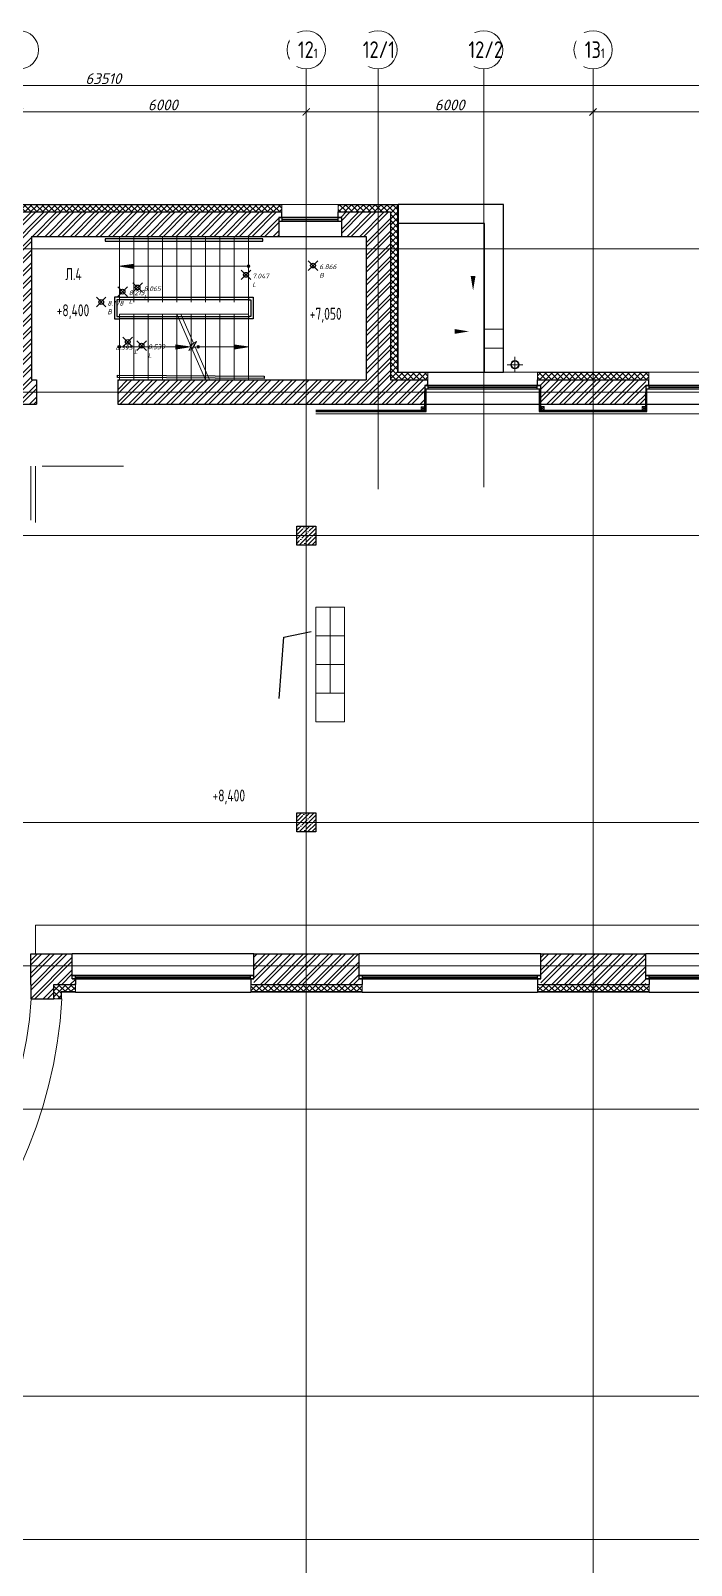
# Model space of a CAD drawing. Header units: millimetres. Extents: x 0 to 546, y 0 to 356.
# Drawn here: x 361.44 to 375.26, y 294.48 to 326.59 of the extents above; entities that cross this region are included whole.
import ezdxf
from ezdxf import colors
from ezdxf.entities.mleader import LeaderData, LeaderLine
from ezdxf.math import Vec2, Vec3

# ---------------------------------------------------------------- set-up
doc = ezdxf.new("R2010")
doc.units = ezdxf.units.MM
doc.header["$PDMODE"] = 35
doc.header["$PDSIZE"] = 0.1
doc.linetypes.add('CENTER', pattern=[2, 1.25, -0.25, 0.25, -0.25])
doc.linetypes.add('HIDDEN', pattern=[6, 4, -2])
for name, color, linetype, lineweight in [('18_АР_Водостоки', 7, 'Continuous', 18), ('_0', 250, 'Continuous', 9), ('АР_Колонны', 250, 'Continuous', 30), ('АР_Колонны Штрих', 250, 'Continuous', 5), ('АР_Лестницы', 250, 'Continuous', 15), ('АР_Лестницы ограждение', 94, 'Continuous', 25), ('АР_Навесной фасад', 147, 'Continuous', 5), ('АР_Оси', 195, 'Continuous', 9), ('АР_Оси размеры', 164, 'Continuous', 9), ('АР_Отметки', 250, 'Continuous', 15), ('АР_Подоконники', 163, 'Continuous', 9), ('АР_Сущ Несущая стена', 216, 'Continuous', 30), ('АР_тонкая линия', 250, 'Continuous', 0), ('АР_Утеплитель', 250, 'Continuous', 9), ('АР_Штриховка кирпич', 250, 'Continuous', 9), ('перекр 0.3', 181, 'Continuous', 30), ('ТХ_мебель передв', 250, 'Continuous', 13), ('ТХ_мебель_стац', 250, 'Continuous', 13)]:
    doc.layers.add(name, color=color, linetype=linetype, lineweight=lineweight)
for name, color, linetype in [('АР_новое окно', 155, 'Continuous'), ('Код', 7, 'Continuous'), ('М_шахты ОВ-АР', 10, 'Continuous'), ('Отметка', 7, 'Continuous'), ('Пикет', 7, 'Continuous')]:
    doc.layers.add(name, color=color, linetype=linetype)
doc.styles.add('ISOCPEUR', font='isocpeur.ttf', dxfattribs={"width": 0.7})
doc.styles.add('ГОСТ 2.304', font='isocpeur.ttf', dxfattribs={"width": 0.7})
doc.styles.add('Мой', font='isocpeui.ttf')
doc.dimstyles.new('Размер в модели', dxfattribs={"dimscale": 0.5, "dimtxt": 0.45, "dimasz": 0.3, "dimexe": 0.05, "dimexo": 0.05, "dimgap": 0.07, "dimtad": 1, "dimdec": 0, "dimlfac": 1000, "dimzin": 1, "dimdsep": 46, "dimtxsty": 'Мой', "dimblk": 'ARCHTICK', "dimcen": 0, "dimdle": 0.05, "dimclrd": 7, "dimclre": 7, "dimclrt": 7, "dimadec": 7, "dimazin": 0, "dimtfac": 1, "dimtdec": 0, "dimtmove": 0, "dimatfit": 3, "dimfxl": 1, "dimfxlon": 1, "dimtolj": 1, "dimtzin": 9, "dimlwd": 13, "dimlwe": -1, "dimarcsym": 1})
pattern_1 = [(45, (-614.17546, 355.85036), (-0.13258252, 0.13258252), []), (45, (-614.08707, 355.85036), (-0.13258252, 0.13258252), [])]

# ---------------------------------------------------------------- blocks, each defined once
blk = doc.blocks.new('*U74')
h = blk.add_hatch(color=256)
h.dxf.hatch_style = 1
edge = h.paths.add_edge_path()
edge.add_arc((0, 0), 27.6, 359.64, 719.64)
h = blk.add_hatch(color=256)
h.dxf.hatch_style = 1
h.paths.add_polyline_path([(1182, -44), (1182, 44), (1482, 0)])
blk.add_line((1482, 0), (0, 0))
blk.add_lwpolyline([(1182, 44), (1182, -44), (1482, 0), (1182, 44)])
blk.add_circle((0, 0), 27.6)
blk = doc.blocks.new('*U13')
at = {"layer": 'АР_новое окно', "lineweight": 20}
for p, q in [((0, 3800), (-70, 3800)), ((0, 0), (-70, 0))]:
    blk.add_line(p, q, dxfattribs=at)
at = {"layer": 'АР_новое окно'}
for p, q in [((-70, 3800), (-70, 0)), ((-70, 0), (-70, 3800)), ((0, 3730), (-70, 3730)), ((-35, 3730), (-35, 70)), ((0, 3800), (0, 0)), ((0, 70), (-70, 70))]:
    blk.add_line(p, q, dxfattribs=at)
blk = doc.blocks.new('*U14')
at = {"layer": 'АР_новое окно', "lineweight": 20}
for p, q in [((0, 2420), (-70, 2420)), ((0, 0), (-70, 0))]:
    blk.add_line(p, q, dxfattribs=at)
at = {"layer": 'АР_новое окно'}
for p, q in [((-70, 2420), (-70, 0)), ((-70, 0), (-70, 2420)), ((0, 2350), (-70, 2350)), ((-35, 2350), (-35, 70)), ((0, 2420), (0, 0)), ((0, 70), (-70, 70))]:
    blk.add_line(p, q, dxfattribs=at)
blk = doc.blocks.new('*U16')
at = {"layer": 'АР_новое окно', "lineweight": 20}
for p, q in [((0, 1310), (-70, 1310)), ((0, 0), (-70, 0))]:
    blk.add_line(p, q, dxfattribs=at)
at = {"layer": 'АР_новое окно'}
for p, q in [((-70, 1310), (-70, 0)), ((-70, 0), (-70, 1310)), ((0, 1310), (0, 0)), ((0, 1240), (-70, 1240)), ((-35, 1240), (-35, 70)), ((0, 70), (-70, 70))]:
    blk.add_line(p, q, dxfattribs=at)
blk = doc.blocks.new('блок новое окно')
at = {"layer": 'АР_Навесной фасад', "ltscale": 100}
for points in [[(65, -640), (65, -800)], [(3735, -640), (3735, -800)]]:
    blk.add_lwpolyline(points, dxfattribs=at)
at = {"layer": 'АР_новое окно', "ltscale": 100}
for p, q in [((3800, 0), (0, 0)), ((3735, -521), (0, -521))]:
    blk.add_line(p, q, dxfattribs=at)
blk.add_lwpolyline([(65, -800), (3735, -800)], dxfattribs=at)
at = {"layer": 'АР_Сущ Несущая стена', "ltscale": 100}
for p, q in [((0, -521), (0, 0)), ((3800, -521), (3800, 0)), ((65, -521), (0, -521)), ((65, -521), (65, -640)), ((3800, -521), (3735, -521)), ((3735, -521), (3735, -640))]:
    blk.add_line(p, q, dxfattribs=at)
at = {"layer": 'АР_новое окно', "ltscale": 100, "xscale": -1, "rotation": 90}
blk.add_blockref('*U13', (3800, -521), dxfattribs=at)
blk = doc.blocks.new('_ArchTick')
at = {"color": 0, "linetype": 'ByBlock', "const_width": 0.15}
blk.add_lwpolyline([(-0.5, -0.5), (0.5, 0.5)], dxfattribs=at)
blk = doc.blocks.new('*D276')
at = {"layer": 'АР_Оси размеры', "color": 7, "ltscale": 100, "transparency": 16777216}
for p, q in [((361.204, 325.235), (361.204, 324.862)), ((367.204, 325.354), (367.204, 324.862))]:
    blk.add_line(p, q, dxfattribs=at)
at = {"layer": 'АР_Оси размеры', "color": 7, "lineweight": 13, "ltscale": 100, "transparency": 16777216}
blk.add_line((361.179, 324.887), (367.229, 324.887), dxfattribs=at)
at = {"layer": 'АР_Оси размеры', "color": 7, "lineweight": 13, "ltscale": 100, "transparency": 16777216, "xscale": 0.15, "yscale": 0.15, "zscale": 0.15, "rotation": 180}
blk.add_blockref('_ArchTick', (361.204, 324.887), dxfattribs=at)
at = {"layer": 'АР_Оси размеры', "color": 7, "lineweight": 13, "ltscale": 100, "transparency": 16777216, "xscale": 0.15, "yscale": 0.15, "zscale": 0.15}
blk.add_blockref('_ArchTick', (367.204, 324.887), dxfattribs=at)
at = {"layer": 'АР_Оси размеры', "color": 7, "ltscale": 100, "transparency": 16777216, "insert": (364.204, 325.034), "char_height": 0.225, "attachment_point": 5, "style": 'Мой'}
blk.add_mtext('\\A1;6000', dxfattribs=at)
blk = doc.blocks.new('*D277')
at = {"layer": 'АР_Оси размеры', "color": 7, "ltscale": 100, "transparency": 16777216}
for p, q in [((367.204, 325.323), (367.204, 324.862)), ((373.204, 325.387), (373.204, 324.862))]:
    blk.add_line(p, q, dxfattribs=at)
at = {"layer": 'АР_Оси размеры', "color": 7, "lineweight": 13, "ltscale": 100, "transparency": 16777216}
blk.add_line((367.179, 324.887), (373.229, 324.887), dxfattribs=at)
at = {"layer": 'АР_Оси размеры', "color": 7, "lineweight": 13, "ltscale": 100, "transparency": 16777216, "xscale": 0.15, "yscale": 0.15, "zscale": 0.15, "rotation": 180}
blk.add_blockref('_ArchTick', (367.204, 324.887), dxfattribs=at)
at = {"layer": 'АР_Оси размеры', "color": 7, "lineweight": 13, "ltscale": 100, "transparency": 16777216, "xscale": 0.15, "yscale": 0.15, "zscale": 0.15}
blk.add_blockref('_ArchTick', (373.204, 324.887), dxfattribs=at)
at = {"layer": 'АР_Оси размеры', "color": 7, "ltscale": 100, "transparency": 16777216, "insert": (370.204, 325.034), "char_height": 0.225, "attachment_point": 5, "style": 'Мой'}
blk.add_mtext('\\A1;6000', dxfattribs=at)
blk = doc.blocks.new('*D278')
at = {"layer": 'АР_Оси размеры', "color": 7, "ltscale": 100, "transparency": 16777216}
for p, q in [((373.204, 325.387), (373.204, 324.862)), ((379.204, 325.387), (379.204, 324.862))]:
    blk.add_line(p, q, dxfattribs=at)
at = {"layer": 'АР_Оси размеры', "color": 7, "lineweight": 13, "ltscale": 100, "transparency": 16777216}
blk.add_line((373.179, 324.887), (379.229, 324.887), dxfattribs=at)
at = {"layer": 'АР_Оси размеры', "color": 7, "lineweight": 13, "ltscale": 100, "transparency": 16777216, "xscale": 0.15, "yscale": 0.15, "zscale": 0.15, "rotation": 180}
blk.add_blockref('_ArchTick', (373.204, 324.887), dxfattribs=at)
at = {"layer": 'АР_Оси размеры', "color": 7, "lineweight": 13, "ltscale": 100, "transparency": 16777216, "xscale": 0.15, "yscale": 0.15, "zscale": 0.15}
blk.add_blockref('_ArchTick', (379.204, 324.887), dxfattribs=at)
at = {"layer": 'АР_Оси размеры', "color": 7, "ltscale": 100, "transparency": 16777216, "insert": (376.204, 325.034), "char_height": 0.225, "attachment_point": 5, "style": 'Мой'}
blk.add_mtext('\\A1;6000', dxfattribs=at)
blk = doc.blocks.new('*D283')
at = {"layer": 'АР_Оси размеры', "color": 7, "lineweight": 13, "ltscale": 100, "transparency": 16777216}
blk.add_line((331.179, 325.437), (394.739, 325.437), dxfattribs=at)
at = {"layer": 'АР_Оси размеры', "color": 7, "ltscale": 100, "transparency": 16777216}
for p, q in [((331.204, 325.437), (331.204, 325.462)), ((394.714, 325.437), (394.714, 325.462))]:
    blk.add_line(p, q, dxfattribs=at)
at = {"layer": 'АР_Оси размеры', "color": 7, "lineweight": 13, "ltscale": 100, "transparency": 16777216, "xscale": 0.15, "yscale": 0.15, "zscale": 0.15, "rotation": 180}
blk.add_blockref('_ArchTick', (331.204, 325.437), dxfattribs=at)
at = {"layer": 'АР_Оси размеры', "color": 7, "lineweight": 13, "ltscale": 100, "transparency": 16777216, "xscale": 0.15, "yscale": 0.15, "zscale": 0.15}
blk.add_blockref('_ArchTick', (394.714, 325.437), dxfattribs=at)
at = {"layer": 'АР_Оси размеры', "color": 7, "ltscale": 100, "transparency": 16777216, "insert": (362.959, 325.584), "char_height": 0.225, "attachment_point": 5, "style": 'Мой'}
blk.add_mtext('\\A1;63510', dxfattribs=at)
blk = doc.blocks.new('_DotSmall')
at = {"color": 0, "linetype": 'ByBlock', "const_width": 0.5}
blk.add_lwpolyline([(-0.0625, 0, 1), (0.0625, 0, 1)], format="xyb", close=True, dxfattribs=at)
blk = doc.blocks.new('кухня тип 3')
at = {"ltscale": 100}
for p, q in [((209140, 25436), (209140, 24836)), ((209740, 25436), (209740, 24836)), ((210340, 25436), (210340, 24836)), ((209140, 25136), (210940, 25136))]:
    blk.add_line(p, q, dxfattribs=at)
blk.add_lwpolyline([(210940, 24836), (208540, 24836), (208540, 25436), (210940, 25436)], close=True, dxfattribs=at)
blk = doc.blocks.new('A$Ce02d65bd')
at = {"ltscale": 100}
for points in [[(0, 0), (0, 75), (75, 75), (75, 0), (0, 0)], [(0, 0), (75, 75)], [(0, 75), (75, 0)]]:
    blk.add_lwpolyline(points, dxfattribs=at)
blk = doc.blocks.new('*U5')
h = blk.add_hatch(color=256)
h.dxf.hatch_style = 1
edge = h.paths.add_edge_path()
edge.add_arc((0, 0), 27.6, 359.64, 719.64)
h = blk.add_hatch(color=256)
h.dxf.hatch_style = 1
h.paths.add_polyline_path([(2400, -44), (2400, 44), (2700, 0)])
blk.add_line((2700, 0), (0, 0))
blk.add_lwpolyline([(2400, 44), (2400, -44), (2700, 0), (2400, 44)])
blk.add_circle((0, 0), 27.6)
blk = doc.blocks.new('*U73')
h = blk.add_hatch(color=256)
h.dxf.hatch_style = 1
edge = h.paths.add_edge_path()
edge.add_arc((0, 0), 27.6, 359.64, 719.64)
h = blk.add_hatch(color=256)
h.dxf.hatch_style = 1
h.paths.add_polyline_path([(750, -44), (750, 44), (1050, 0)])
blk.add_line((1050, 0), (0, 0))
blk.add_lwpolyline([(750, 44), (750, -44), (1050, 0), (750, 44)])
blk.add_circle((0, 0), 27.6)
blk = doc.blocks.new('A$Cbcf6c787')
at = {"layer": '18_АР_Водостоки'}
for p, q in [((-162, 0), (162, 0)), ((0, 162), (0, -162))]:
    blk.add_line(p, q, dxfattribs=at)
for radius in [88.3, 75]:
    blk.add_circle((0, 0), radius, dxfattribs=at)
blk = doc.blocks.new('прпр')
at = {"layer": 'АР_Колонны Штрих', "ltscale": 100}
h = blk.add_hatch(dxfattribs=at)
h.set_pattern_fill('ANSI35', scale=0.5)
h.set_pattern_definition([(45, (-590.04791, 356.09565), (-0.088388348, 0.088388348), []), (45, (-589.95952, 356.09565), (-0.088388348, 0.088388348), [0.15625, -0.03125, 0, -0.03125])])
h.paths.add_polyline_path([(367.4042, 316.2242), (367.0042, 316.2242), (367.0042, 315.8242), (367.4042, 315.8242)])
h = blk.add_hatch(dxfattribs=at)
h.set_pattern_fill('ANSI35', scale=0.5)
h.set_pattern_definition([(45, (-590.04791, 350.09565), (-0.088388348, 0.088388348), []), (45, (-589.95952, 350.09565), (-0.088388348, 0.088388348), [0.15625, -0.03125, 0, -0.03125])])
h.paths.add_polyline_path([(367.4042, 310.2242), (367.0042, 310.2242), (367.0042, 309.8242), (367.4042, 309.8242)])
at = {"layer": 'АР_Утеплитель', "ltscale": 100}
h = blk.add_hatch(dxfattribs=at)
h.set_pattern_fill('ANSI37', color=256, scale=0.7)
h.set_pattern_definition([(45, (-611.67578, 358.686325), (-0.061871843, 0.061871843), []), (135, (-611.67578, 358.686325), (-0.061871843, -0.061871843), [])])
h.paths.add_polyline_path([(366.6942, 322.7942), (360.9442, 322.7942), (360.9442, 319.2842), (360.3792, 319.2842), (360.3792, 319.4342), (360.7942, 319.4342), (360.7942, 322.9442), (366.6942, 322.9442)])
h = blk.add_hatch(dxfattribs=at)
h.set_pattern_fill('ANSI37', color=256, scale=0.7)
h.set_pattern_definition([(45, (-608.62078, 355.176325), (-0.061871843, 0.061871843), []), (135, (-608.62078, 355.176325), (-0.061871843, -0.061871843), [])])
h.paths.add_polyline_path([(369.7492, 319.2842), (368.9642, 319.2842), (368.9642, 322.7942), (367.8742, 322.7942), (367.8742, 322.9442), (369.1142, 322.9442), (369.1142, 319.4342), (369.7492, 319.4342)])
h = blk.add_hatch(dxfattribs=at)
h.set_pattern_fill('ANSI37', color=256, scale=0.7)
h.set_pattern_definition([(45, (-604.00078, 355.176325), (-0.061871843, 0.061871843), []), (135, (-604.00078, 355.176325), (-0.061871843, -0.061871843), [])])
h.paths.add_polyline_path([(374.3692, 319.2842), (372.0392, 319.2842), (372.0392, 319.4342), (374.3692, 319.4342)])
h = blk.add_hatch(dxfattribs=at)
h.set_pattern_fill('ANSI37', color=256, scale=0.7)
h.set_pattern_definition([(45, (-614.11642, 355.306325), (-0.061871843, 0.061871843), []), (135, (-614.11642, 355.306325), (-0.061871843, -0.061871843), [])])
h.paths.add_polyline_path([(362.3742, 306.6342), (361.9235, 306.6342), (361.9235, 306.3342), (362.0735, 306.3342), (362.0735, 306.4842), (362.3742, 306.4842)])
h = blk.add_hatch(dxfattribs=at)
h.set_pattern_fill('ANSI37', color=256, scale=0.7)
h.set_pattern_definition([(45, (-609.99578, 355.306325), (-0.061871843, 0.061871843), []), (135, (-609.99578, 355.306325), (-0.061871843, -0.061871843), [])])
h.paths.add_polyline_path([(368.3742, 306.6342), (366.0442, 306.6342), (366.0442, 306.4842), (368.3742, 306.4842)])
h = blk.add_hatch(dxfattribs=at)
h.set_pattern_fill('ANSI37', color=256, scale=0.7)
h.set_pattern_definition([(45, (-603.99578, 355.306325), (-0.061871843, 0.061871843), []), (135, (-603.99578, 355.306325), (-0.061871843, -0.061871843), [])])
h.paths.add_polyline_path([(374.3742, 306.6342), (372.0442, 306.6342), (372.0442, 306.4842), (374.3742, 306.4842)])
at = {"layer": 'АР_Штриховка кирпич', "ltscale": 100}
h = blk.add_hatch(dxfattribs=at)
h.set_pattern_fill('ANSI32', color=256, scale=0.5)
h.set_pattern_definition(pattern_1)
h.paths.add_polyline_path([(366.6292, 322.7942), (360.9442, 322.7942), (360.9442, 319.2842), (360.4442, 319.2842), (360.4442, 318.7742), (361.5592, 318.7742), (361.5592, 319.2842), (361.4542, 319.2842), (361.4542, 322.2842), (366.6292, 322.2842)])
h = blk.add_hatch(dxfattribs=at)
h.set_pattern_fill('ANSI32', color=256, scale=0.5)
h.set_pattern_definition([(45, (-622.17843, 355.85036), (-0.13258252, 0.13258252), []), (45, (-622.09004, 355.85036), (-0.13258252, 0.13258252), [])])
h.paths.add_polyline_path([(370.5611, 320.3321), (370.5241, 320.3321)])
h.paths.add_polyline_path([(369.6842, 318.7742), (369.6842, 319.1653), (369.7492, 319.1653), (369.7492, 319.2842), (368.9642, 319.2842), (368.9642, 322.7942), (367.9392, 322.7942), (367.9392, 322.2842), (368.4542, 322.2842), (368.4542, 319.2842), (363.2592, 319.2842), (363.2592, 318.7742)])
h.paths.add_polyline_path([(372.1042, 319.1653), (372.1042, 318.7742), (374.3042, 318.7742), (374.3042, 319.2842), (372.0392, 319.2842), (372.0392, 319.1653)])
h = blk.add_hatch(dxfattribs=at)
h.set_pattern_fill('ANSI32', color=256, scale=0.5)
h.set_pattern_definition(pattern_1)
h.paths.add_polyline_path([(362.3092, 307.2742), (361.4392, 307.2742), (361.4392, 306.3342), (361.9235, 306.3342), (361.9235, 306.6342), (362.3742, 306.6342), (362.3742, 306.7531), (362.3092, 306.7531)])
h = blk.add_hatch(dxfattribs=at)
h.set_pattern_fill('ANSI32', color=256, scale=0.5)
h.set_pattern_definition(pattern_1)
h.paths.add_polyline_path([(368.3092, 307.2742), (366.1092, 307.2742), (366.1092, 306.6342), (368.3092, 306.6342)])
h = blk.add_hatch(dxfattribs=at)
h.set_pattern_fill('ANSI32', color=256, scale=0.5)
h.set_pattern_definition(pattern_1)
h.paths.add_polyline_path([(374.3092, 307.2742), (372.1092, 307.2742), (372.1092, 306.6342), (374.3092, 306.6342)])
at = {"linetype": 'Continuous'}
for points in [[(370.6939, 321.782, 0, 0, 0), (370.6939, 321.153, 0, 0.1, 0), (370.6939, 321.453, 0.1, 0.1, 0)], [(369.9803, 320.2955, 0, 0, 0), (370.6093, 320.2955, 0, 0.1, 0), (370.3093, 320.2955, 0.1, 0.1, 0)]]:
    blk.add_lwpolyline(points, format="xyseb", dxfattribs=at)
at = {"lineweight": 13, "ltscale": 500}
for points in [[(364.8868, 319.9629), (364.8152, 319.9363), (364.9045, 320.0832), (364.8418, 320.0514)], [(364.8162, 319.9212), (364.7446, 319.8946), (364.8339, 320.0416), (364.7712, 320.0097)]]:
    blk.add_lwpolyline(points, dxfattribs=at)
for points in [[(372.1042, 319.1653), (372.1042, 318.6484), (374.3042, 318.6484), (374.3042, 319.0263)], [(367.4042, 318.6213), (369.7092, 318.6213), (369.7092, 319.0931)], [(367.4042, 318.6338), (369.6967, 318.6338), (369.6967, 319.0931)], [(367.4042, 318.6463), (369.6842, 318.6463), (369.6842, 319.0242)], [(372.0792, 319.0953), (372.0792, 318.6234), (374.3292, 318.6234), (374.3292, 319.0953)], [(372.0917, 319.0953), (372.0917, 318.6359), (374.3167, 318.6359), (374.3167, 319.0953)]]:
    blk.add_lwpolyline(points)
at = {"layer": 'АР_Колонны', "color": 7, "ltscale": 100}
blk.add_lwpolyline([(367.4042, 316.2242), (367.4042, 315.8242), (367.0042, 315.8242), (367.0042, 316.2242), (367.4042, 316.2242)], dxfattribs=at)
blk.add_lwpolyline([(367.0042, 310.2242), (367.4042, 310.2242), (367.4042, 309.8242), (367.0042, 309.8242)], close=True, dxfattribs=at)
at = {"layer": 'АР_Лестницы', "color": 7, "ltscale": 100}
for p, q in [((363.2942, 320.9092), (363.2942, 322.2842)), ((363.5942, 320.9092), (363.5942, 322.2842)), ((363.8942, 320.9092), (363.8942, 322.2842)), ((364.1942, 320.9092), (364.1942, 322.2842)), ((364.4942, 320.9092), (364.4942, 322.2842)), ((364.7942, 320.9092), (364.7942, 322.2842)), ((365.0942, 320.9092), (365.0942, 322.2842)), ((365.3942, 320.9092), (365.3942, 322.2842)), ((365.6942, 320.9092), (365.6942, 322.2842)), ((365.9942, 321.0342), (365.9942, 322.2842)), ((365.9942, 320.5342), (365.9942, 321.0342)), ((363.2942, 320.5342), (363.2942, 320.6592)), ((363.5942, 319.2842), (363.5942, 320.6592)), ((363.8942, 319.2842), (363.8942, 320.6592)), ((364.1942, 319.2842), (364.1942, 320.6592)), ((364.4942, 319.2842), (364.4942, 320.6592)), ((364.4942, 320.6592), (365.0942, 319.2842)), ((364.583, 320.6592), (365.183, 319.2842)), ((364.7942, 319.2842), (364.7942, 320.6592)), ((365.0942, 319.2842), (365.0942, 320.6592)), ((365.3942, 319.2842), (365.3942, 320.6592)), ((365.6942, 319.2842), (365.6942, 320.6592)), ((365.9942, 319.2842), (365.9942, 320.5342))]:
    blk.add_line(p, q, dxfattribs=at)
at = {"layer": 'АР_Лестницы', "color": 18, "ltscale": 100, "true_color": 0x000000}
blk.add_lwpolyline([(363.2942, 320.6592), (365.9942, 320.6592), (365.9942, 319.2842), (363.2942, 319.2842)], close=True, dxfattribs=at)
at = {"layer": 'АР_Лестницы ограждение', "color": 18, "ltscale": 100, "true_color": 0x000000}
for points in [[(362.9955, 322.1842), (366.2942, 322.1842), (366.2942, 322.2335), (362.9955, 322.2335)], [(363.2536, 319.3821), (366.3249, 319.3574), (366.3249, 319.3081), (363.2536, 319.3328)]]:
    blk.add_lwpolyline(points, close=True, dxfattribs=at)
for points in [[(363.2942, 321.0088), (363.1939, 321.0088), (363.1937, 320.558), (363.294, 320.558)], [(363.2942, 320.9594), (363.2439, 320.9594), (363.2439, 320.6094), (363.2986, 320.6094)], [(365.9942, 321.0094), (365.9942, 320.9594), (363.2942, 320.9594)], [(363.2942, 321.0088), (365.9942, 321.0088)], [(365.9942, 321.0088), (366.0945, 321.0088), (366.0945, 320.5598), (365.9942, 320.5598)], [(365.9942, 320.9594), (366.0445, 320.9594), (366.0445, 320.6092), (365.9942, 320.6092)], [(365.9942, 320.6098), (365.9942, 320.5598), (363.2942, 320.5598)], [(363.2942, 320.6092), (365.9942, 320.6092)]]:
    blk.add_lwpolyline(points, dxfattribs=at)
at = {"layer": 'АР_Навесной фасад', "ltscale": 100}
for p, q in [((369.1142, 322.9442), (369.1142, 319.4342)), ((369.1242, 322.9542), (369.1242, 319.4442)), ((369.1142, 319.4342), (369.7492, 319.4342)), ((369.1242, 319.4442), (369.7492, 319.4442)), ((372.0392, 319.4442), (374.3692, 319.4442)), ((372.0392, 319.4342), (374.3692, 319.4342)), ((362.0735, 306.4842), (362.3742, 306.4842)), ((362.0835, 306.4742), (362.3742, 306.4742)), ((366.0442, 306.4842), (368.3742, 306.4842)), ((366.0442, 306.4742), (368.3742, 306.4742)), ((372.0442, 306.4842), (374.3742, 306.4842)), ((372.0442, 306.4742), (374.3742, 306.4742))]:
    blk.add_line(p, q, dxfattribs=at)
at = {"layer": 'АР_Навесной фасад', "color": 18, "ltscale": 100, "true_color": 0x000000}
for points in [[(360.7842, 322.9542), (369.1242, 322.9542)], [(360.7942, 322.9442), (366.6942, 322.9442)], [(366.6942, 322.7942), (366.6942, 322.9542)], [(367.8742, 322.7942), (367.8742, 322.9542)], [(367.8742, 322.9442), (369.1142, 322.9442)], [(369.7492, 319.2842), (369.7492, 319.4442)], [(369.7492, 319.4442), (372.0392, 319.4442)], [(372.0392, 319.2842), (372.0392, 319.4442)], [(374.3692, 319.2842), (374.3692, 319.4442)], [(374.3692, 319.4442), (378.0392, 319.4442)], [(361.9235, 306.3342), (362.0835, 306.3342)], [(362.0735, 306.3342), (362.0735, 306.4842)], [(362.0835, 306.3342), (362.0835, 306.4742)]]:
    blk.add_lwpolyline(points, dxfattribs=at)
at = {"layer": 'АР_Навесной фасад', "color": 18, "lineweight": 30, "ltscale": 100, "true_color": 0x000000}
for points in [[(369.1229, 319.4442), (371.3329, 319.4442), (371.3329, 322.9542), (369.1235, 322.9542)], [(369.1227, 319.4442), (370.9329, 319.4441), (370.9329, 322.5542), (369.1231, 322.5542)]]:
    blk.add_lwpolyline(points, close=True, dxfattribs=at)
at = {"layer": 'АР_новое окно'}
for p, q in [((366.6292, 322.2842), (367.9392, 322.2842)), ((369.6842, 318.7742), (372.1042, 318.7742)), ((374.3042, 318.7742), (378.1042, 318.7742))]:
    blk.add_line(p, q, dxfattribs=at)
at = {"layer": 'АР_Оси', "linetype": 'CENTER', "ltscale": 1000}
for p, q in [((367.2042, 325.7866), (367.2042, 270.0543)), ((368.7092, 325.7866), (368.7092, 316.9991)), ((370.9192, 317.0405), (370.9192, 325.7852)), ((373.2042, 325.7866), (373.2042, 270.0543)), ((325.0705, 322.0242), (408.2489, 322.0242)), ((325.0705, 319.0242), (408.2489, 319.0242)), ((325.0705, 316.0242), (408.2489, 316.0242)), ((325.0807, 316.0245), (408.2591, 316.0245)), ((325.0705, 310.0242), (408.2489, 310.0242)), ((325.0705, 307.0242), (408.2489, 307.0242)), ((325.0705, 304.0242), (408.2489, 304.0242)), ((325.0705, 298.0242), (408.2489, 298.0242)), ((325.0705, 295.0242), (408.2489, 295.0242))]:
    blk.add_line(p, q, dxfattribs=at)
at = {"layer": 'АР_Оси', "ltscale": 0.5}
for centre in [(361.2042, 326.1866), (367.2042, 326.1866), (368.7042, 326.1866), (370.9142, 326.1866), (373.2042, 326.1866)]:
    blk.add_circle(centre, 0.4, dxfattribs=at)
at = {"layer": 'АР_Подоконники', "ltscale": 100}
blk.add_line((367.4042, 318.5742), (379.1441, 318.5742), dxfattribs=at)
at = {"layer": 'АР_Сущ Несущая стена', "color": 7, "ltscale": 100}
for p, q in [((360.9442, 322.7942), (366.6942, 322.7942)), ((366.6292, 322.6753), (366.6292, 322.2842)), ((366.6292, 322.6753), (366.6942, 322.6753)), ((366.6942, 322.6753), (366.6942, 322.7942)), ((367.8742, 322.6753), (367.8742, 322.7942)), ((367.8742, 322.6753), (367.9392, 322.6753)), ((367.9392, 322.6753), (367.9392, 322.2842)), ((368.9642, 322.7942), (368.9642, 319.2842)), ((361.4542, 322.2842), (366.6292, 322.2842)), ((361.4542, 322.2842), (361.4542, 319.2842)), ((367.9392, 322.2842), (368.4542, 322.2842)), ((368.4542, 322.2842), (368.4542, 319.2842)), ((361.4542, 319.2842), (361.5592, 319.2842)), ((361.5592, 319.2842), (361.5592, 318.7742)), ((363.2592, 319.2842), (368.4542, 319.2842)), ((363.2592, 319.2842), (363.2592, 318.7742)), ((368.9642, 319.2842), (369.7492, 319.2842)), ((369.6842, 319.1653), (369.6842, 318.7742)), ((369.7492, 319.1653), (369.6842, 319.1653)), ((369.7492, 319.1653), (369.7492, 319.2842)), ((372.0392, 319.2842), (374.3692, 319.2842)), ((372.0392, 319.1653), (372.0392, 319.2842)), ((372.0392, 319.1653), (372.1042, 319.1653)), ((372.1042, 319.1653), (372.1042, 318.7742)), ((374.3042, 319.1653), (374.3042, 318.7742)), ((374.3042, 319.1653), (374.3692, 319.1653)), ((374.3692, 319.1653), (374.3692, 319.2842)), ((360.4442, 318.7742), (361.5592, 318.7742)), ((363.2592, 318.7742), (369.6842, 318.7742)), ((372.1042, 318.7742), (374.3042, 318.7742)), ((361.4392, 307.2742), (362.3092, 307.2742)), ((361.4392, 306.6342), (361.4392, 307.2742)), ((366.1092, 307.2742), (368.3092, 307.2742)), ((372.1092, 307.2742), (374.3092, 307.2742)), ((361.9235, 306.6342), (362.3742, 306.6342)), ((366.0442, 306.6342), (368.3742, 306.6342)), ((372.0442, 306.6342), (374.3742, 306.6342)), ((361.4392, 306.3342), (361.9235, 306.3342)), ((361.4392, 306.3342), (361.9235, 306.3342))]:
    blk.add_line(p, q, dxfattribs=at)
at = {"layer": 'АР_Сущ Несущая стена', "color": 7, "lineweight": 15, "ltscale": 100}
for p, q in [((366.6292, 322.6753), (367.9392, 322.6753)), ((369.7492, 319.1653), (372.1042, 319.1653)), ((374.3692, 319.1653), (378.1042, 319.1653))]:
    blk.add_line(p, q, dxfattribs=at)
at = {"layer": 'АР_Сущ Несущая стена', "color": 7, "ltscale": 100}
for points in [[(367.8742, 322.7942), (368.9642, 322.7942)], [(361.4392, 306.6342), (361.4392, 306.3342)], [(361.4392, 306.6342), (361.4392, 306.3342)], [(361.9235, 306.3342), (361.9235, 306.6342)], [(361.9235, 306.3342), (361.9235, 306.6342)]]:
    blk.add_lwpolyline(points, dxfattribs=at)
at = {"layer": 'АР_Сущ Несущая стена', "lineweight": 18, "ltscale": 100}
blk.add_arc((352.332, 306.9084), 9.7787, 272.59255, 356.63539, dxfattribs=at)
at = {"layer": 'М_шахты ОВ-АР', "linetype": 'ByBlock'}
for p, q in [((366.7362, 313.897), (367.3041, 314.0162)), ((366.6343, 312.6181), (366.7362, 313.897))]:
    blk.add_line(p, q, dxfattribs=at)
at = {"layer": 'перекр 0.3', "color": 7, "linetype": 'HIDDEN', "lineweight": 5, "ltscale": 50}
for p, q in [((361.4392, 317.4757), (361.4392, 316.3457)), ((361.5392, 317.4757), (361.5392, 316.2976)), ((361.6792, 317.4757), (363.3792, 317.4757))]:
    blk.add_line(p, q, dxfattribs=at)
blk.add_lwpolyline([(370.9329, 319.9446), (371.3329, 319.9446), (371.3329, 320.3424), (370.9329, 320.3424)], close=True, dxfattribs=at)
blk.add_arc((352.3243, 306.9264), 9.1443, 272.82064, 356.28873, dxfattribs=at)
at = {"layer": 'ТХ_мебель передв', "ltscale": 0.1, "const_width": 0.002}
blk.add_lwpolyline([(368.0042, 313.9222), (368.0042, 313.3322), (367.4542, 313.3322), (367.4542, 313.9222)], close=True, dxfattribs=at)
at = {"layer": 'ТХ_мебель_стац'}
blk.add_lwpolyline([(361.5392, 307.8742), (390.2547, 307.8742), (390.2547, 307.2742), (361.5392, 307.2742)], close=True, dxfattribs=at)
at = {"xscale": 0.001, "yscale": 0.001, "zscale": 0.001}
for p in [(362.3092, 307.2742), (368.3092, 307.2742), (374.3092, 307.2742)]:
    blk.add_blockref('блок новое окно', p, dxfattribs=at)
at = {"layer": '_0', "color": 1, "lineweight": -3, "ltscale": 500, "xscale": 0.001, "yscale": 0.001, "zscale": 0.001}
for p in [(369.6092, 318.6463), (372.1042, 318.6484), (374.2292, 318.6484)]:
    blk.add_blockref('A$Ce02d65bd', p, dxfattribs=at)
at = {"layer": 'АР_Лестницы', "ltscale": 100, "xscale": -0.001, "yscale": 0.001, "zscale": 0.001}
blk.add_blockref('*U5', (365.9942, 321.6592), dxfattribs=at)
at = {"layer": 'АР_Лестницы', "color": 18, "ltscale": 100, "true_color": 0x000000, "xscale": 0.001, "yscale": 0.001, "zscale": 0.001}
for name, p in [('*U74', (363.2942, 319.9717)), ('*U73', (364.9439, 319.9717))]:
    blk.add_blockref(name, p, dxfattribs=at)
at = {"layer": 'АР_новое окно', "xscale": -0.001, "yscale": 0.001, "zscale": 0.001, "rotation": 89.99999999999993}
for name, p in [('*U16', (367.9392, 322.6053)), ('*U14', (372.1042, 319.0953)), ('*U13', (378.1042, 319.0953))]:
    blk.add_blockref(name, p, dxfattribs=at)
at = {"layer": 'АР_тонкая линия', "ltscale": 100, "xscale": 0.001, "yscale": 0.001, "zscale": 0.001}
blk.add_blockref('A$Cbcf6c787', (371.569, 319.5994), dxfattribs=at)
at = {"layer": 'ТХ_мебель_стац', "xscale": -0.001, "yscale": 0.001, "zscale": 0.001, "rotation": 269.9999999999999}
blk.add_blockref('кухня тип 3', (342.5682, 103.5877), dxfattribs=at)
blk.add_blockref('кухня тип 3', (342.5682, 103.5877), dxfattribs=at)
at = {"layer": 'АР_Оси размеры', "ltscale": 100}
for base, p1, p2, picture, middle in [((367.2042, 324.887), (361.2042, 325.2598), (367.2042, 325.3793), '*D276', (364.2042, 325.0345)), ((373.2042, 324.887), (367.2042, 325.3482), (373.2042, 325.4227), '*D277', (370.2042, 325.0345)), ((379.2042, 324.887), (373.2042, 325.4227), (379.2042, 325.4597), '*D278', (376.2042, 325.0345))]:
    dim = blk.add_linear_dim(base=base, p1=p1, p2=p2, dimstyle='Размер в модели', dxfattribs=at)
    dim.commit()
    dim.dimension.update_dxf_attribs({"geometry": picture, "text_midpoint": middle})
at = {"layer": 'АР_Отметки'}
ml = blk.add_multileader_mtext('Standard', dxfattribs=at)
ml.set_content('Л.4', color=256, style='ISOCPEUR')
ml.set_leader_properties(color=256, linetype='Continuous', lineweight=-1)
ml.set_arrow_properties(name='DOTSMALL')
ml.build(insert=Vec2(0, 0))
ml.multileader.update_dxf_attribs({"has_text_frame": 1, "text_left_attachment_type": 4, "text_right_attachment_type": 4, "dogleg_length": 100, "arrow_head_size": 0.18})
ctx = ml.context
ctx.base_point, ctx.char_height, ctx.arrow_head_size, ctx.landing_gap_size, ctx.plane_origin = Vec3(147485.2159, 168748.814), 0.25, 0.18, 0.05, Vec3(390.2341, 309.1284)
ctx.left_attachment, ctx.right_attachment = 4, 4
notes = []
notes.append((ctx, [(0, (0, 0, 0), (0, 0), (1, 0), 1, [])]))
ctx.mtext.insert, ctx.mtext.width, ctx.mtext.line_spacing_style, ctx.mtext.flow_direction = Vec3(362.1637, 321.6194), 0.852697, 2, 5
ml = blk.add_multileader_mtext('Standard', dxfattribs=at)
ml.set_content('Л.4', color=256, style='ISOCPEUR')
ml.set_leader_properties(color=256, linetype='Continuous', lineweight=-1)
ml.set_arrow_properties(name='DOTSMALL')
ml.build(insert=Vec2(0, 0))
ml.multileader.update_dxf_attribs({"has_text_frame": 1, "text_left_attachment_type": 4, "text_right_attachment_type": 4, "dogleg_length": 100, "arrow_head_size": 0.18})
ctx = ml.context
ctx.base_point, ctx.char_height, ctx.arrow_head_size, ctx.landing_gap_size, ctx.plane_origin = Vec3(147622.5144, 168748.553), 0.25, 0.18, 0.05, Vec3(526.7959, 309.402)
ctx.left_attachment, ctx.right_attachment = 4, 4
notes.append((ctx, [(0, (0, 0, 0), (0, 0), (1, 0), 1, [])]))
ctx.mtext.insert, ctx.mtext.width, ctx.mtext.line_spacing_style, ctx.mtext.flow_direction = Vec3(499.4622, 321.3584), 0.852697, 2, 5
ml = blk.add_multileader_mtext('Standard', dxfattribs=at)
ml.set_content('+8,400', color=256, style='ISOCPEUR')
ml.set_leader_properties(color=256, linetype='Continuous', lineweight=-1)
ml.set_arrow_properties(name='DOTSMALL')
ml.build(insert=Vec2(0, 0))
ml.multileader.update_dxf_attribs({"has_text_frame": 1, "text_left_attachment_type": 4, "text_right_attachment_type": 4, "dogleg_length": 100, "arrow_head_size": 0.18})
ctx = ml.context
ctx.base_point, ctx.char_height, ctx.arrow_head_size, ctx.landing_gap_size, ctx.plane_origin = Vec3(147485.035, 168748.0566), 0.25, 0.18, 0.05, Vec3(362.476, 321.3317)
ctx.left_attachment, ctx.right_attachment = 4, 4
notes.append((ctx, [(0, (0, 0, 0), (0, 0), (1, 0), 1, [])]))
ctx.mtext.insert, ctx.mtext.width, ctx.mtext.line_spacing_style, ctx.mtext.flow_direction = Vec3(361.9827, 320.862), 0.852697, 2, 5
ml = blk.add_multileader_mtext('Standard', dxfattribs=at)
ml.set_content('+7,050', color=256, style='ISOCPEUR')
ml.set_leader_properties(color=256, linetype='Continuous', lineweight=-1)
ml.set_arrow_properties(name='DOTSMALL')
ml.build(insert=Vec2(0, 0))
ml.multileader.update_dxf_attribs({"has_text_frame": 1, "text_left_attachment_type": 4, "text_right_attachment_type": 4, "dogleg_length": 100, "arrow_head_size": 0.18})
ctx = ml.context
ctx.base_point, ctx.char_height, ctx.arrow_head_size, ctx.landing_gap_size, ctx.plane_origin = Vec3(147490.3292, 168747.9848), 0.25, 0.18, 0.05, Vec3(367.1456, 319.1893)
ctx.left_attachment, ctx.right_attachment = 4, 4
notes.append((ctx, [(0, (0, 0, 0), (0, 0), (1, 0), 1, [])]))
ctx.mtext.insert, ctx.mtext.width, ctx.mtext.line_spacing_style, ctx.mtext.flow_direction = Vec3(367.277, 320.7902), 0.852697, 2, 5
ml = blk.add_multileader_mtext('Standard', dxfattribs=at)
ml.set_content('+11,550', color=256, style='ISOCPEUR')
ml.set_leader_properties(color=256, linetype='Continuous', lineweight=-1)
ml.set_arrow_properties(name='DOTSMALL')
ml.build(insert=Vec2(0, 0))
ml.multileader.update_dxf_attribs({"has_text_frame": 1, "text_left_attachment_type": 4, "text_right_attachment_type": 4, "dogleg_length": 100, "arrow_head_size": 0.18})
ctx = ml.context
ctx.base_point, ctx.char_height, ctx.arrow_head_size, ctx.landing_gap_size, ctx.plane_origin = Vec3(147621.9099, 168747.9026), 0.25, 0.18, 0.05, Vec3(496.6465, 319.7835)
ctx.left_attachment, ctx.right_attachment = 4, 4
notes.append((ctx, [(0, (0, 0, 0), (0, 0), (1, 0), 1, [])]))
ctx.mtext.insert, ctx.mtext.width, ctx.mtext.line_spacing_style, ctx.mtext.flow_direction = Vec3(498.8577, 320.708), 0.852697, 2, 5
ml = blk.add_multileader_mtext('Standard', dxfattribs=at)
ml.set_content('+11,550', color=256, style='ISOCPEUR')
ml.set_leader_properties(color=256, linetype='Continuous', lineweight=-1)
ml.set_arrow_properties(name='DOTSMALL')
ml.build(insert=Vec2(0, 0))
ml.multileader.update_dxf_attribs({"has_text_frame": 1, "text_left_attachment_type": 4, "text_right_attachment_type": 4, "dogleg_length": 100, "arrow_head_size": 0.18})
ctx = ml.context
ctx.base_point, ctx.char_height, ctx.arrow_head_size, ctx.landing_gap_size, ctx.plane_origin = Vec3(147621.9099, 168747.9026), 0.25, 0.18, 0.05, Vec3(496.6465, 319.7835)
ctx.left_attachment, ctx.right_attachment = 4, 4
notes.append((ctx, [(0, (0, 0, 0), (0, 0), (1, 0), 1, [])]))
ctx.mtext.insert, ctx.mtext.width, ctx.mtext.line_spacing_style, ctx.mtext.flow_direction = Vec3(498.8577, 320.708), 0.852697, 2, 5
ml = blk.add_multileader_mtext('Standard', dxfattribs=at)
ml.set_content('+13,200', color=256, style='ISOCPEUR')
ml.set_leader_properties(color=256, linetype='Continuous', lineweight=-1)
ml.set_arrow_properties(name='DOTSMALL')
ml.build(insert=Vec2(0, 0))
ml.multileader.update_dxf_attribs({"has_text_frame": 1, "text_left_attachment_type": 4, "text_right_attachment_type": 4, "dogleg_length": 100, "arrow_head_size": 0.18})
ctx = ml.context
ctx.base_point, ctx.char_height, ctx.arrow_head_size, ctx.landing_gap_size, ctx.plane_origin = Vec3(147627.0658, 168747.8362), 0.25, 0.18, 0.05, Vec3(501.6465, 320.5285)
ctx.left_attachment, ctx.right_attachment = 4, 4
notes.append((ctx, [(0, (0, 0, 0), (0, 0), (1, 0), 1, [])]))
ctx.mtext.insert, ctx.mtext.width, ctx.mtext.line_spacing_style, ctx.mtext.flow_direction = Vec3(504.0135, 320.6416), 0.852697, 2, 5
ml = blk.add_multileader_mtext('Standard', dxfattribs=at)
ml.set_content('+13,340', color=256, style='ISOCPEUR')
ml.set_leader_properties(color=256, linetype='Continuous', lineweight=-1)
ml.set_arrow_properties(name='DOTSMALL')
ml.build(insert=Vec2(0, 0))
ml.multileader.update_dxf_attribs({"has_text_frame": 1, "text_left_attachment_type": 4, "text_right_attachment_type": 4, "dogleg_length": 100, "arrow_head_size": 0.18})
ctx = ml.context
ctx.base_point, ctx.char_height, ctx.arrow_head_size, ctx.landing_gap_size, ctx.plane_origin = Vec3(147626.95, 168746.2444), 0.25, 0.18, 0.05, Vec3(502.3289, 319.0113)
ctx.left_attachment, ctx.right_attachment = 4, 4
notes.append((ctx, [(0, (0, 0, 0), (0, 0), (1, 0), 1, [])]))
ctx.mtext.insert, ctx.mtext.width, ctx.mtext.line_spacing_style, ctx.mtext.flow_direction = Vec3(503.8977, 319.0498), 0.852697, 2, 5
ml = blk.add_multileader_mtext('Standard', dxfattribs=at)
ml.set_content('+6,300', color=256, style='ISOCPEUR')
ml.set_leader_properties(color=256, linetype='Continuous', lineweight=-1)
ml.set_arrow_properties(name='DOTSMALL')
ml.build(insert=Vec2(0, 0))
ml.multileader.update_dxf_attribs({"has_text_frame": 1, "text_left_attachment_type": 4, "text_right_attachment_type": 4, "dogleg_length": 100, "arrow_head_size": 0.18})
ctx = ml.context
ctx.base_point, ctx.char_height, ctx.arrow_head_size, ctx.landing_gap_size, ctx.plane_origin = Vec3(147516.4938, 168745.4046), 0.25, 0.18, 0.05, Vec3(401.7354, 315.6357)
ctx.left_attachment, ctx.right_attachment = 4, 4
notes.append((ctx, [(0, (0, 0, 0), (0, 0), (1, 0), 1, [])]))
ctx.mtext.insert, ctx.mtext.width, ctx.mtext.line_spacing_style, ctx.mtext.flow_direction = Vec3(393.4415, 318.21), 0.852697, 2, 5
ml = blk.add_multileader_mtext('Standard', dxfattribs=at)
ml.set_content('Л.5', color=256, style='ISOCPEUR')
ml.set_leader_properties(color=256, linetype='Continuous', lineweight=-1)
ml.set_arrow_properties(name='DOTSMALL')
ml.build(insert=Vec2(0, 0))
ml.multileader.update_dxf_attribs({"has_text_frame": 1, "text_left_attachment_type": 4, "text_right_attachment_type": 4, "dogleg_length": 100, "arrow_head_size": 0.18})
ctx = ml.context
ctx.base_point, ctx.char_height, ctx.arrow_head_size, ctx.landing_gap_size, ctx.plane_origin = Vec3(147515.0398, 168745.3867), 0.25, 0.18, 0.05, Vec3(417.7204, 304.1381)
ctx.left_attachment, ctx.right_attachment = 4, 4
notes.append((ctx, [(0, (0, 0, 0), (0, 0), (1, 0), 1, [])]))
ctx.mtext.insert, ctx.mtext.width, ctx.mtext.line_spacing_style, ctx.mtext.flow_direction = Vec3(391.9876, 318.1921), 0.852697, 2, 5
ml = blk.add_multileader_mtext('Standard', dxfattribs=at)
ml.set_content('+8,400', color=256, style='ISOCPEUR')
ml.set_leader_properties(color=256, linetype='Continuous', lineweight=-1)
ml.set_arrow_properties(name='DOTSMALL')
ml.build(insert=Vec2(0, 0))
ml.multileader.update_dxf_attribs({"has_text_frame": 1, "text_left_attachment_type": 4, "text_right_attachment_type": 4, "dogleg_length": 100, "arrow_head_size": 0.18})
ctx = ml.context
ctx.base_point, ctx.char_height, ctx.arrow_head_size, ctx.landing_gap_size, ctx.plane_origin = Vec3(147515.836, 168738.7517), 0.25, 0.18, 0.05, Vec3(396.7019, 318.1025)
ctx.left_attachment, ctx.right_attachment = 4, 4
notes.append((ctx, [(0, (0, 0, 0), (0, 0), (1, 0), 1, [])]))
ctx.mtext.insert, ctx.mtext.width, ctx.mtext.line_spacing_style, ctx.mtext.flow_direction = Vec3(392.7837, 311.5571), 0.852697, 2, 5
ml = blk.add_multileader_mtext('Standard', dxfattribs=at)
ml.set_content('+8,400', color=256, style='ISOCPEUR')
ml.set_leader_properties(color=256, linetype='Continuous', lineweight=-1)
ml.set_arrow_properties(name='DOTSMALL')
ml.build(insert=Vec2(0, 0))
ml.multileader.update_dxf_attribs({"has_text_frame": 1, "text_left_attachment_type": 4, "text_right_attachment_type": 4, "dogleg_length": 100, "arrow_head_size": 0.18})
ctx = ml.context
ctx.base_point, ctx.char_height, ctx.arrow_head_size, ctx.landing_gap_size, ctx.plane_origin = Vec3(147488.2947, 168737.906), 0.25, 0.18, 0.05, Vec3(365.4197, 310.1709)
ctx.left_attachment, ctx.right_attachment = 4, 4
notes.append((ctx, [(0, (0, 0, 0), (0, 0), (1, 0), 1, [])]))
ctx.mtext.insert, ctx.mtext.width, ctx.mtext.line_spacing_style, ctx.mtext.flow_direction = Vec3(365.2424, 310.7114), 0.852697, 2, 5
for ctx, leaders in notes:
    for number, flags, end, landing, length, lines in leaders:
        leader = LeaderData()
        leader.index, (leader.has_last_leader_line, leader.has_dogleg_vector, leader.attachment_direction) = number, flags
        leader.last_leader_point, leader.dogleg_vector, leader.dogleg_length = Vec3(end), Vec3(landing), length
        for number, points, colour, breaks in lines:
            line = LeaderLine()
            line.index, line.vertices, line.color, line.breaks = number, Vec3.list(points), colors.encode_raw_color(colour), breaks
            leader.lines.append(line)
        ctx.leaders.append(leader)
at = {"layer": 'АР_Оси', "char_height": 0.35, "width": 0.123867, "attachment_point": 1, "line_spacing_factor": 1.149209, "style": 'ГОСТ 2.304', "bg_fill": 2}
for s, insert in [('{\\W0.8;12\\H0.57143x;1}', (367.0301, 326.3644)), ('{\\W0.8;12/1}', (368.3865, 326.3644)), ('{\\W0.8;12/2}', (370.5965, 326.3644))]:
    blk.add_mtext(s, dxfattribs=dict(at, insert=insert))
at = {"layer": 'АР_Оси', "ltscale": 0.5, "insert": (373.0301, 326.3644), "char_height": 0.35, "width": 0.123867, "attachment_point": 1, "line_spacing_factor": 1.149209, "style": 'ГОСТ 2.304', "bg_fill": 2}
blk.add_mtext('{\\W0.8;13\\H0.57143x;1}', dxfattribs=at)
at = {"layer": 'АР_Оси размеры', "ltscale": 100}
dim = blk.add_linear_dim(base=(394.7142, 325.4366), p1=(331.2042, 325.4366), p2=(394.7142, 325.4366), dimstyle='Размер в модели', dxfattribs=at)
dim.commit()
dim.dimension.update_dxf_attribs({"geometry": '*D283', "text_midpoint": (362.9592, 325.5841)})

msp = doc.modelspace()

# ---------------------------------------------------------------- block references
msp.add_blockref('прпр', (0, 0))

# ---------------------------------------------------------------- next in the draw order: linework, layer by layer
at = {"layer": 'Пикет', "color": 1}
for p in [(367.346, 321.673, 6.866), (365.9437, 321.4788, 7.047), (363.3613, 321.1281, 8.213), (363.6753, 321.2141, 8.065), (362.9143, 320.9101, 8.178), (363.47, 320.0763, 8.395), (363.759, 319.9983, 8.539)]:
    msp.add_point(p, dxfattribs=at)

# ---------------------------------------------------------------- next in the draw order: texts
at = {"layer": 'Код', "color": 5, "style": 'Мой'}
for s, p in [('B', (367.4759, 321.418, 6.866)), ('L', (363.8052, 320.9591, 8.065)), ('L', (366.0736, 321.2238, 7.047)), ('B', (363.0442, 320.6551, 8.178)), ('L', (363.4912, 320.8731, 8.213)), ('L', (363.5999, 319.8213, 8.395)), ('L', (363.8889, 319.7433, 8.539))]:
    msp.add_text(s, height=0.1, dxfattribs=at).set_placement(p)
at = {"layer": 'Отметка', "color": 5, "style": 'Мой'}
for s, p in [('6.866', (367.4759, 321.598, 6.866)), ('7.047', (366.0736, 321.4038, 7.047)), ('8.213', (363.4912, 321.0531, 8.213)), ('8.065', (363.8052, 321.1391, 8.065)), ('8.178', (363.0442, 320.8351, 8.178)), ('8.395', (363.2093, 319.9043, 8.395)), ('8.539', (363.8889, 319.9233, 8.539))]:
    msp.add_text(s, height=0.1, dxfattribs=at).set_placement(p)

doc.saveas('drawing.dxf')
